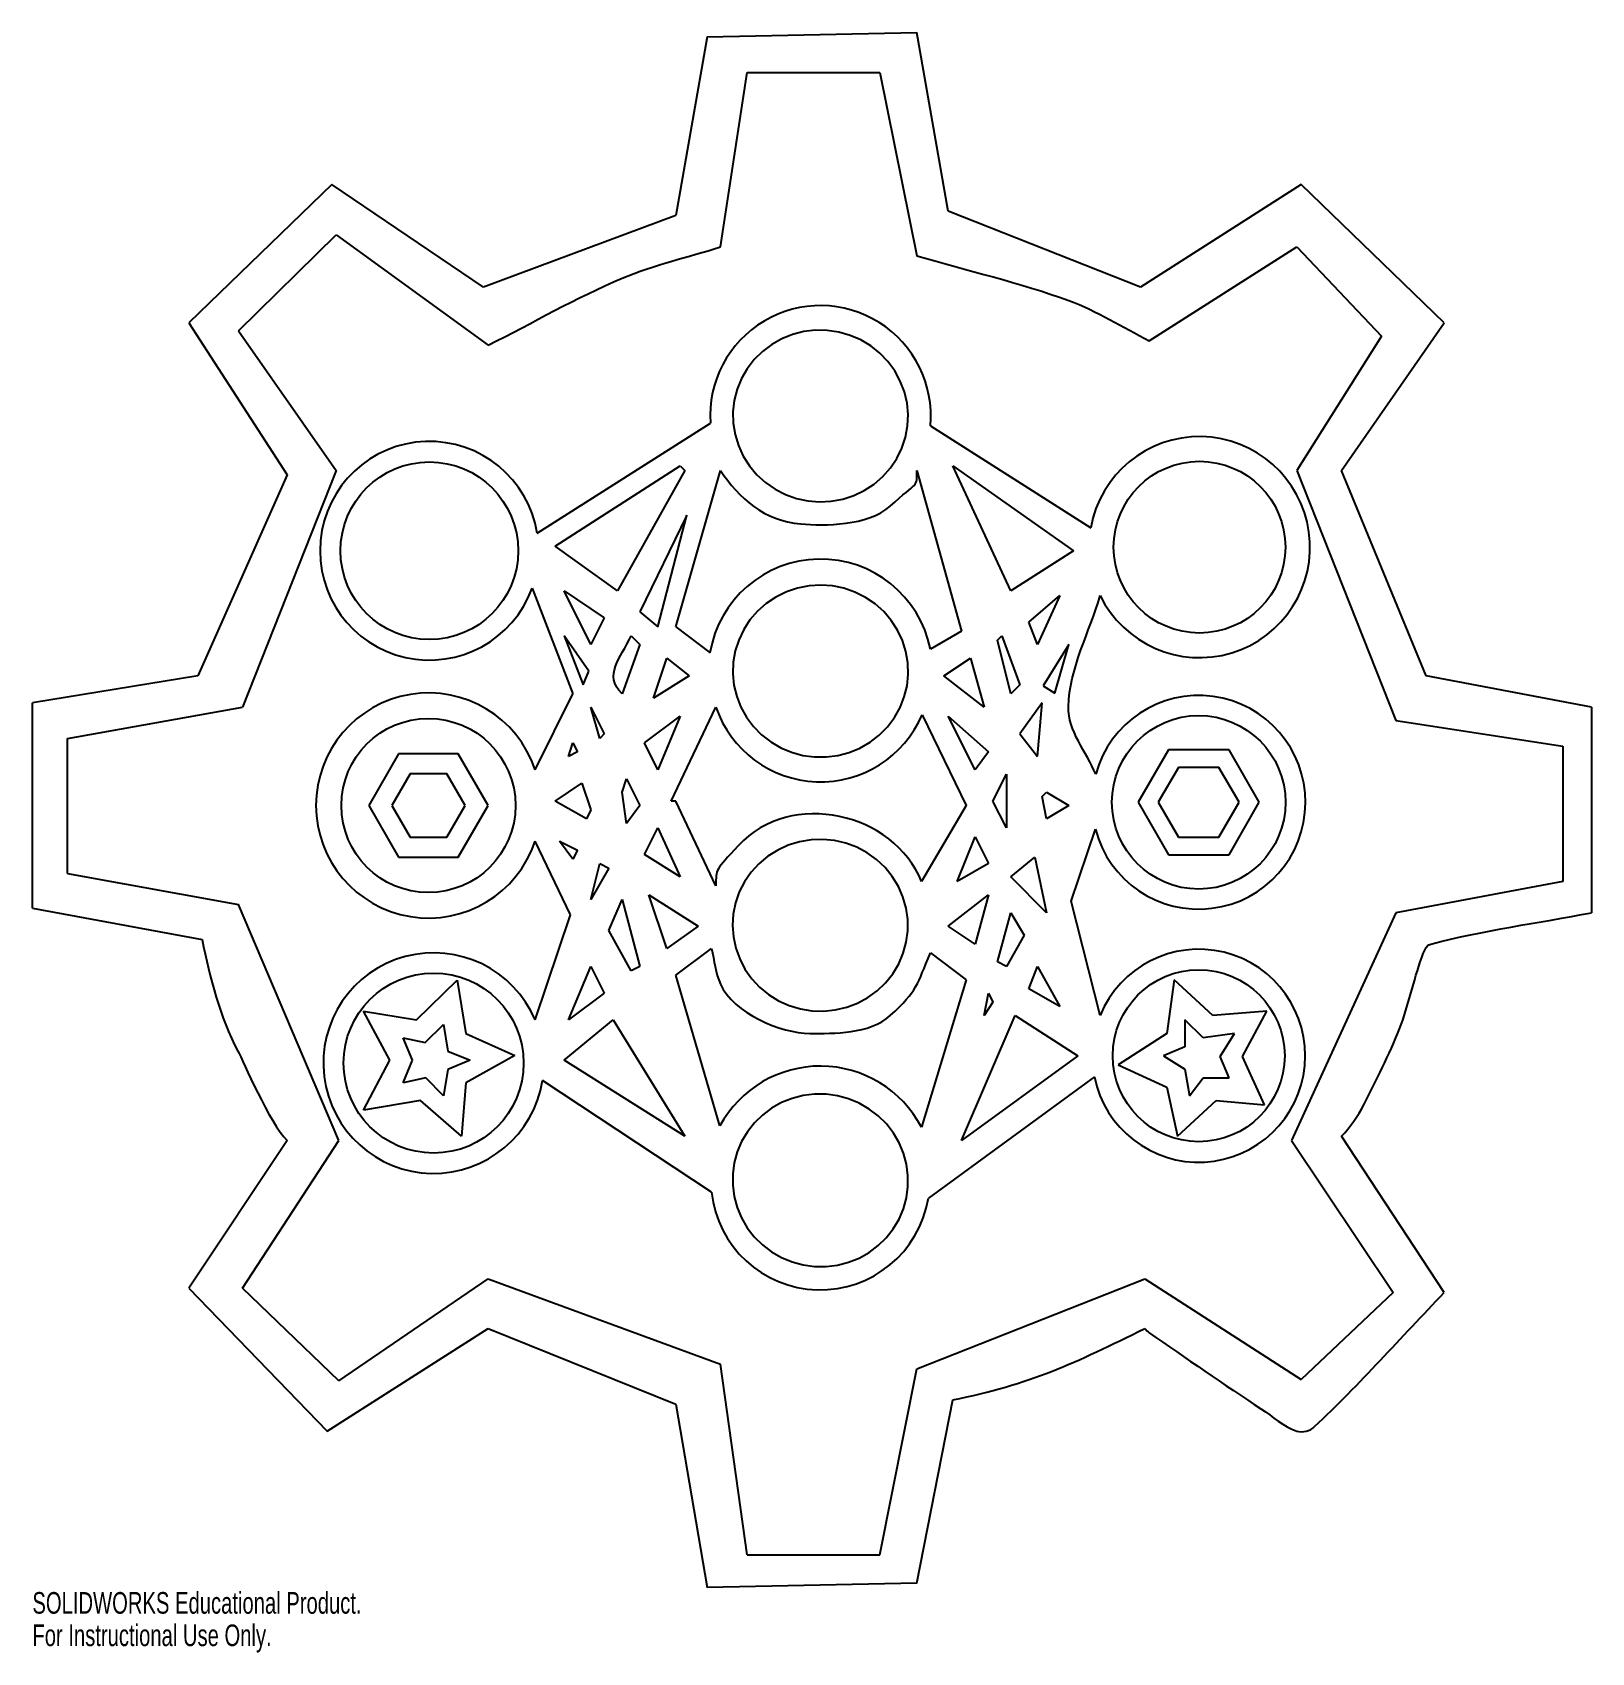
# Model space of a CAD drawing. Header units: millimetres. Extents: x 0 to 349, y -14 to 349.
import ezdxf

# ---------------------------------------------------------------- set-up
doc = ezdxf.new("R2010")
doc.units = ezdxf.units.MM
doc.styles.add('SLDTEXTSTYLE0', font='TXT', dxfattribs={"width": 0.7})

msp = doc.modelspace()

# ---------------------------------------------------------------- linework, layer by layer
at = {"color": 7, "linetype": 'Continuous', "lineweight": 25}
for p, q in [((151, 348), (198, 349)), ((205, 309), (198, 349)), ((151, 348), (144, 308)), ((154, 301), (160, 340)), ((160, 340), (189.72, 340)), ((189.72, 340), (198, 299)), ((67, 315), (35, 284)), ((101, 292), (67, 315)), ((284, 315), (248, 292)), ((316, 284), (284, 315)), ((248, 292), (205, 309)), ((144, 308), (101, 292)), ((46.11, 282.24), (68, 303.69)), ((68, 303.69), (102, 279)), ((250, 280), (283, 301)), ((283, 301), (302, 281)), ((35, 284), (57, 250)), ((293, 251), (316, 284)), ((46.11, 282.24), (68, 251)), ((302, 281), (283, 251)), ((113, 236.93), (151.75, 261.59)), ((201, 260.95), (236.89, 238.12)), ((68, 251), (47, 198)), ((117, 234), (145, 252)), ((146, 251), (131, 224)), ((144, 216), (154, 251)), ((145, 252), (146, 251)), ((198, 251), (208, 215)), ((206, 252), (233, 233)), ((219, 224), (206, 252)), ((283, 251), (305.21, 195)), ((312, 205), (293, 251)), ((57, 250), (37, 205)), ((146.45, 240.94), (136, 219.31)), ((140, 216), (146.45, 240.94)), ((131, 224), (117, 234)), ((233, 233), (219, 224)), ((111.85, 224.66), (121, 201)), ((119, 224), (128, 218)), ((125, 212), (119, 224)), ((223, 217), (230, 223)), ((230, 223), (225, 212)), ((128, 218), (125, 212)), ((136, 219.31), (140, 216)), ((119, 214), (123.25, 203)), ((124.57, 206.06), (119, 214)), ((134, 214), (136, 212)), ((144, 216), (151.67, 210.14)), ((208, 215), (201, 211)), ((216, 213), (217, 214)), ((217, 214), (221, 203)), ((225, 212), (223, 217)), ((136, 212), (132, 201)), ((219, 201), (216, 213)), ((232, 212), (226.26, 202.79)), ((228.89, 201.15), (232, 212)), ((139, 200), (142, 209)), ((142, 209), (147, 205)), ((204, 205), (210, 209)), ((210, 209), (213, 198)), ((37, 205), (0, 199)), ((123.25, 203), (124.57, 206.06)), ((147, 205), (139, 200)), ((213, 198), (204, 205)), ((349, 198), (312, 205)), ((112.52, 184), (121, 201)), ((221, 203), (219, 201)), ((226.26, 202.79), (228.89, 201.15)), ((0, 153), (0, 199)), ((7.87, 191), (47, 198)), ((125, 198), (128, 192)), ((127, 191), (125, 198)), ((137, 190), (145, 196)), ((145, 196), (140, 184)), ((143, 177), (153, 198)), ((199.16, 196.28), (209, 176)), ((205, 196), (214, 188)), ((211, 184), (205, 196)), ((226, 199), (221, 192)), ((225, 187), (226, 199)), ((349, 198), (349, 152)), ((305.21, 195), (342.57, 189.25)), ((7.87, 160.81), (7.87, 191)), ((120, 187), (121, 190)), ((121, 190), (122, 188)), ((128, 192), (127, 191)), ((140, 184), (137, 190)), ((221, 192), (225, 187)), ((342.57, 189.25), (342.57, 159)), ((81.98, 187.56), (75.31, 176)), ((95.33, 187.56), (81.98, 187.56)), ((102, 176), (95.33, 187.56)), ((122, 188), (120, 187)), ((214, 188), (211, 184)), ((254.28, 188.45), (247.5, 176.71)), ((267.84, 188.45), (254.28, 188.45)), ((274.62, 176.71), (267.84, 188.45)), ((84.55, 183.11), (80.44, 176)), ((92.76, 183.11), (84.55, 183.11)), ((96.87, 176), (92.76, 183.11)), ((132, 179), (133, 182)), ((133, 182), (136, 176)), ((215, 177), (218, 183)), ((218, 183), (218, 171)), ((256.54, 184.53), (252.02, 176.71)), ((265.58, 184.53), (256.54, 184.53)), ((270.1, 176.71), (265.58, 184.53)), ((117, 177), (123, 181)), ((123, 181), (125, 175)), ((133, 172), (132, 179)), ((226, 178), (227, 179)), ((227, 173), (226, 178)), ((227, 179), (232, 176)), ((75.31, 176), (81.98, 164.44)), ((80.44, 176), (84.55, 168.89)), ((92.76, 168.89), (96.87, 176)), ((95.33, 164.44), (102, 176)), ((124, 173), (117, 177)), ((125, 175), (124, 173)), ((136, 176), (133, 172)), ((144, 177), (143, 177)), ((153, 158), (144, 177)), ((209, 176), (199, 159)), ((218, 171), (215, 177)), ((232, 176), (227, 173)), ((247.5, 176.71), (254.28, 164.96)), ((252.02, 176.71), (256.54, 168.88)), ((265.58, 168.88), (270.1, 176.71)), ((267.84, 164.96), (274.62, 176.71)), ((137, 165), (140, 171)), ((140, 171), (145, 160)), ((232.5, 154.61), (237.93, 170.67)), ((84.55, 168.89), (92.76, 168.89)), ((120.47, 151.53), (112.52, 168)), ((118, 168), (122, 166)), ((121, 164), (118, 168)), ((207, 159), (211, 169)), ((211, 169), (214, 163)), ((256.54, 168.88), (265.58, 168.88)), ((81.98, 164.44), (95.33, 164.44)), ((122, 166), (121, 164)), ((145, 160), (137, 165)), ((219, 160), (224.41, 164.42)), ((224.41, 164.42), (227, 152)), ((254.28, 164.96), (267.84, 164.96)), ((7.87, 160.81), (46.11, 153.85)), ((125, 155), (127, 163)), ((129, 162), (125, 155)), ((127, 163), (129, 162)), ((214, 163), (207, 159)), ((227, 152), (219, 160)), ((138, 156), (149, 149)), ((142, 144), (138, 156)), ((205, 149), (214, 156)), ((214, 156), (211, 145)), ((342.57, 159), (305.21, 152)), ((0, 153), (38, 146)), ((68.62, 101), (46.11, 153.85)), ((129, 148), (132, 155)), ((132, 155), (136, 140)), ((239, 129), (232.5, 154.61)), ((112.52, 128), (120.47, 151.53)), ((149, 149), (142, 144)), ((211, 145), (205, 149)), ((216, 141), (219, 152)), ((219, 152), (222, 147)), ((305.21, 152), (281.81, 101)), ((134, 139), (129, 148)), ((222, 147), (218, 140)), ((144, 138), (152, 144)), ((201, 143), (209, 137)), ((120, 128), (125, 140)), ((125, 140), (128, 134)), ((136, 140), (134, 139)), ((153.9, 104.33), (144, 138)), ((218, 140), (216, 141)), ((223, 135), (225, 140)), ((225, 140), (230, 131)), ((86.01, 128), (95.05, 136.89)), ((95.05, 136.89), (97.04, 124.99)), ((209, 137), (199, 104)), ((230, 131), (223, 135)), ((255.57, 137), (253.92, 124.99)), ((264.21, 129), (255.57, 137)), ((128, 134), (120, 128)), ((213, 129), (214, 134)), ((215, 132), (213, 129)), ((214, 134), (215, 132)), ((74.08, 130), (86.01, 128)), ((80.04, 119), (74.08, 130)), ((87.93, 122.99), (92.01, 127)), ((92.01, 127), (93, 121.06)), ((119, 119), (130, 128)), ((130, 128), (146, 102)), ((208, 101), (220, 129)), ((220, 129), (234, 120)), ((257.97, 128), (257.97, 121.99)), ((262.03, 124.03), (257.97, 128)), ((276.27, 130), (264.21, 129)), ((270.84, 119.82), (276.27, 130)), ((83, 124), (87.93, 122.99)), ((85.07, 119), (83, 124)), ((97.04, 124.99), (107.96, 120.03)), ((253.92, 124.99), (243.01, 117.96)), ((269.1, 124.99), (262.03, 124.03)), ((265.87, 119.82), (269.1, 124.99)), ((93, 121.06), (97.99, 119)), ((107.96, 120.03), (97.04, 113.97)), ((234, 120), (208, 101)), ((257.97, 121.99), (253.17, 120)), ((253.17, 120), (257.97, 117)), ((267.84, 115.06), (265.87, 119.82)), ((275.76, 109.05), (270.84, 119.82)), ((74.08, 107.82), (80.04, 119)), ((83, 113.97), (85.07, 119)), ((93, 116.92), (92.01, 111.02)), ((97.99, 119), (93, 116.92)), ((146, 102), (119, 119)), ((243.01, 117.96), (253.92, 113)), ((257.97, 117), (258.97, 111.02)), ((88.04, 115.06), (83, 113.97)), ((92.01, 111.02), (88.04, 115.06)), ((97.04, 113.97), (96.05, 102)), ((152, 89.46), (114.17, 114.44)), ((237.71, 115.28), (200.54, 88.11)), ((253.92, 113), (256.29, 102)), ((258.97, 111.02), (262.03, 115.06)), ((262.03, 115.06), (267.84, 115.06)), ((86.88, 109.95), (74.08, 107.82)), ((96.05, 102), (86.88, 109.95)), ((256.29, 102), (264.94, 109.95)), ((264.94, 109.95), (275.76, 109.05)), ((316, 67), (293, 102)), ((57, 101), (35, 68)), ((47, 68), (68.62, 101)), ((281.81, 101), (304.59, 67)), ((68.62, 47.28), (102, 70.08)), ((102, 70.08), (154, 51)), ((198, 49.92), (249, 70.08)), ((249, 70.08), (284, 47.54)), ((35, 68), (66, 36)), ((68.62, 47.28), (47, 68)), ((304.59, 67), (284, 47.54)), ((66, 36), (102, 59)), ((102, 59), (144, 42)), ((160, 8.29), (154, 51)), ((189.72, 8.29), (198, 49.92)), ((144, 42), (151, 1)), ((198, 2), (206, 43)), ((160, 8.29), (189.72, 8.29)), ((198, 2), (151, 1))]:
    msp.add_line(p, q, dxfattribs=at)
at = {"color": 7, "linetype": 'Continuous', "lineweight": 25, "flags": 128}
for points in [[(195.89, 260.95), (196, 263.51), (195.77, 266.06), (195.19, 268.57), (194.27, 270.98), (193.04, 273.25), (191.51, 275.33), (189.71, 277.21), (187.67, 278.83), (185.43, 280.17), (183.03, 281.21), (180.51, 281.92), (177.92, 282.3), (175.3, 282.34), (172.7, 282.04), (170.17, 281.4), (167.74, 280.44), (165.48, 279.16), (163.4, 277.61), (161.56, 275.79), (159.99, 273.75), (158.7, 271.52), (157.74, 269.14), (157.1, 266.65), (156.81, 264.1), (156.87, 261.54), (157.28, 259), (158.03, 256.54), (159.1, 254.19), (160.49, 252.01), (162.16, 250.03), (164.08, 248.28), (166.23, 246.79), (168.55, 245.6), (171.02, 244.72), (173.58, 244.17), (176.19, 243.96), (178.81, 244.09), (181.38, 244.56), (183.86, 245.37), (186.21, 246.49), (188.39, 247.91), (190.35, 249.6), (192.06, 251.53), (193.5, 253.67), (194.62, 255.98), (195.43, 258.42), (195.89, 260.95)], [(196.04, 205.35), (195.96, 207.92), (195.53, 210.46), (194.75, 212.92), (193.65, 215.25), (192.25, 217.42), (190.55, 219.39), (188.61, 221.12), (186.45, 222.58), (184.11, 223.75), (181.64, 224.6), (179.07, 225.12), (176.45, 225.3), (173.83, 225.14), (171.26, 224.63), (168.78, 223.8), (166.44, 222.65), (164.27, 221.2), (162.32, 219.48), (160.62, 217.52), (159.21, 215.36), (158.1, 213.03), (157.32, 210.58), (156.88, 208.05), (156.78, 205.48), (157.04, 202.92), (157.65, 200.42), (158.58, 198.02), (159.84, 195.76), (161.39, 193.69), (163.21, 191.84), (165.27, 190.24), (167.52, 188.92), (169.94, 187.91), (172.47, 187.22), (175.07, 186.87), (177.69, 186.86), (180.29, 187.2), (182.82, 187.87), (185.24, 188.86), (187.5, 190.16), (189.56, 191.75), (191.39, 193.59), (192.95, 195.66), (194.21, 197.91), (195.16, 200.3), (195.77, 202.8), (196.04, 205.35)], [(195.94, 147.95), (195.93, 150.52), (195.57, 153.06), (194.86, 155.54), (193.83, 157.9), (192.48, 160.11), (190.85, 162.12), (188.95, 163.9), (186.83, 165.42), (184.53, 166.65), (182.07, 167.57), (179.52, 168.16), (176.91, 168.41), (174.29, 168.32), (171.7, 167.88), (169.2, 167.12), (166.83, 166.03), (164.62, 164.65), (162.63, 162.98), (160.88, 161.07), (159.4, 158.95), (158.23, 156.66), (157.38, 154.23), (156.87, 151.71), (156.71, 149.15), (156.9, 146.59), (157.43, 144.07), (158.31, 141.65), (159.5, 139.36), (161, 137.24), (162.76, 135.34), (164.78, 133.69), (166.99, 132.31), (169.38, 131.23), (171.89, 130.48), (174.48, 130.06), (177.1, 129.98), (179.71, 130.24), (182.26, 130.84), (184.7, 131.77), (186.99, 133.01), (189.1, 134.54), (190.97, 136.32), (192.59, 138.34), (193.91, 140.56), (194.93, 142.92), (195.61, 145.4), (195.94, 147.95)], [(195.64, 88.2), (195.97, 90.7), (195.97, 93.23), (195.64, 95.73), (194.98, 98.18), (193.99, 100.52), (192.71, 102.71), (191.15, 104.73), (189.33, 106.53), (187.29, 108.08), (185.07, 109.36), (182.69, 110.35), (180.21, 111.02), (177.66, 111.37), (175.09, 111.39), (172.54, 111.08), (170.06, 110.45), (167.68, 109.5), (165.46, 108.26), (163.42, 106.74), (161.6, 104.97), (160.03, 102.97), (158.74, 100.8), (157.76, 98.47), (157.09, 96.04), (156.76, 93.54), (156.75, 91.01), (157.09, 88.51), (157.75, 86.06), (158.73, 83.72), (160.02, 81.52), (161.58, 79.51), (163.4, 77.71), (165.44, 76.15), (167.66, 74.87), (170.04, 73.89), (172.52, 73.21), (175.07, 72.86), (177.64, 72.84), (180.19, 73.15), (182.67, 73.79), (185.04, 74.73), (187.27, 75.98), (189.31, 77.5), (191.13, 79.27), (192.7, 81.26), (193.98, 83.44), (194.97, 85.77), (195.64, 88.2)]]:
    msp.add_lwpolyline(points, dxfattribs=at)
at = {"color": 7, "linetype": 'Continuous', "lineweight": 25}
for centre, radius in [((88.85, 233), 19.88), ((261.24, 233.81), 19.22), ((261.06, 176.71), 19.42), ((88.65, 176), 19.48), ((89.81, 118.36), 20.15), ((261.06, 120), 19.24)]:
    msp.add_circle(centre, radius, dxfattribs=at)
for centre, radius, start, end in [((176.4, 263.16), 24.7, 354.8481, 183.6493), ((88.85, 233), 24.47, 9.2428, 340.064), ((261.24, 233.81), 24.73, 205.9241, 169.9617), ((176.41, 206.06), 25.08, 11.3582, 170.6478), ((88.65, 176), 25.18, 18.5276, 341.4724), ((261.06, 176.71), 23.9, 194.6147, 164.7322), ((176.41, 206.06), 24.76, 198.9985, 336.7369), ((89.81, 118.36), 24.68, 22.9927, 350.8482), ((261.06, 120), 23.83, 191.4393, 157.806), ((176.36, 92.12), 25.56, 27.6936, 151.4722), ((176.36, 92.12), 24.51, 186.2232, 350.591)]:
    msp.add_arc(centre, radius, start, end, dxfattribs=at)
for points, knots in [([(102, 279), (112, 284), (121.7, 289.64), (132, 294), (139.09, 297), (146.67, 298.67), (154, 301)], [0, 0, 0, 0, 1, 1, 1, 2, 2, 2, 2]), ([(198, 299), (209.33, 295.67), (220.9, 293.05), (232, 289), (238.3, 286.7), (244, 283), (250, 280)], [0, 0, 0, 0, 1, 1, 1, 2, 2, 2, 2]), ([(154, 251), (158.17, 244.74), (163.79, 239.68), (172, 239), (177.2, 238.57), (187.01, 238.51), (192, 243), (198.22, 248.6), (198, 247.11), (198, 251)], [0, 0, 0, 0, 1, 1, 1, 2, 2, 2, 3, 3, 3, 3]), ([(238, 183), (235.96, 188.03), (231.75, 192.66), (231.89, 198.08), (232.1, 206.72), (236.63, 214.69), (239, 223)], [0, 0, 0, 0, 1, 1, 1, 2, 2, 2, 2]), ([(199, 159), (192.88, 174.3), (169.77, 179.84), (158, 167), (152.82, 161.35), (153, 161.87), (153, 158)], [0, 0, 0, 0, 1, 1, 1, 2, 2, 2, 2]), ([(293, 102), (295.02, 104.02), (296.76, 106.53), (298, 109), (300.8, 114.6), (303.7, 120.17), (306, 126), (308.05, 131.2), (309.07, 136.76), (311, 142), (311.42, 143.13), (311.84, 144.69), (313, 145), (324.82, 148.11), (337, 149.67), (349, 152)], [0, 0, 0, 0, 1, 1, 1, 2, 2, 2, 3, 3, 3, 4, 4, 4, 5, 5, 5, 5]), ([(38, 146), (39.71, 137.46), (41.96, 128.58), (46, 121), (47.06, 119.01), (53.12, 104.88), (57, 101)], [0, 0, 0, 0, 1, 1, 1, 2, 2, 2, 2]), ([(152, 144), (152.67, 141.33), (152.86, 138.5), (154, 136), (156.93, 129.56), (167.55, 125), (174, 125), (179.38, 125), (187.32, 124.79), (192, 129), (198.23, 134.61), (197.97, 135.92), (201, 143)], [0, 0, 0, 0, 1, 1, 1, 2, 2, 2, 3, 3, 3, 4, 4, 4, 4]), ([(249, 59), (249.33, 58.67), (249.61, 58.27), (250, 58), (257.82, 52.58), (267.02, 46.19), (275, 41), (277.64, 39.29), (280.02, 36.99), (283, 36), (284.3, 35.57), (286, 36.06), (287, 37), (297.14, 46.52), (306.33, 57), (316, 67)], [0, 0, 0, 0, 1, 1, 1, 2, 2, 2, 3, 3, 3, 4, 4, 4, 5, 5, 5, 5])]:
    msp.add_open_spline(points, degree=3, knots=knots, dxfattribs=at)
for points in [[(132, 201), (127.69, 205.31), (131.68, 208.79), (134, 214)], [(206, 43), (223.22, 46.44), (233.46, 51.23), (249, 59)]]:
    msp.add_open_spline(points, degree=3, dxfattribs=at)

# ---------------------------------------------------------------- texts
at = {"color": 7, "linetype": 'Continuous', "char_height": 4.8336, "attachment_point": 1, "style": 'SLDTEXTSTYLE0'}
for s, insert in [('SOLIDWORKS Educational Product.', (0, -0.02)), ('For Instructional Use Only.', (0, -7.27))]:
    msp.add_mtext(s, dxfattribs=dict(at, insert=insert))

doc.saveas('drawing.dxf')
